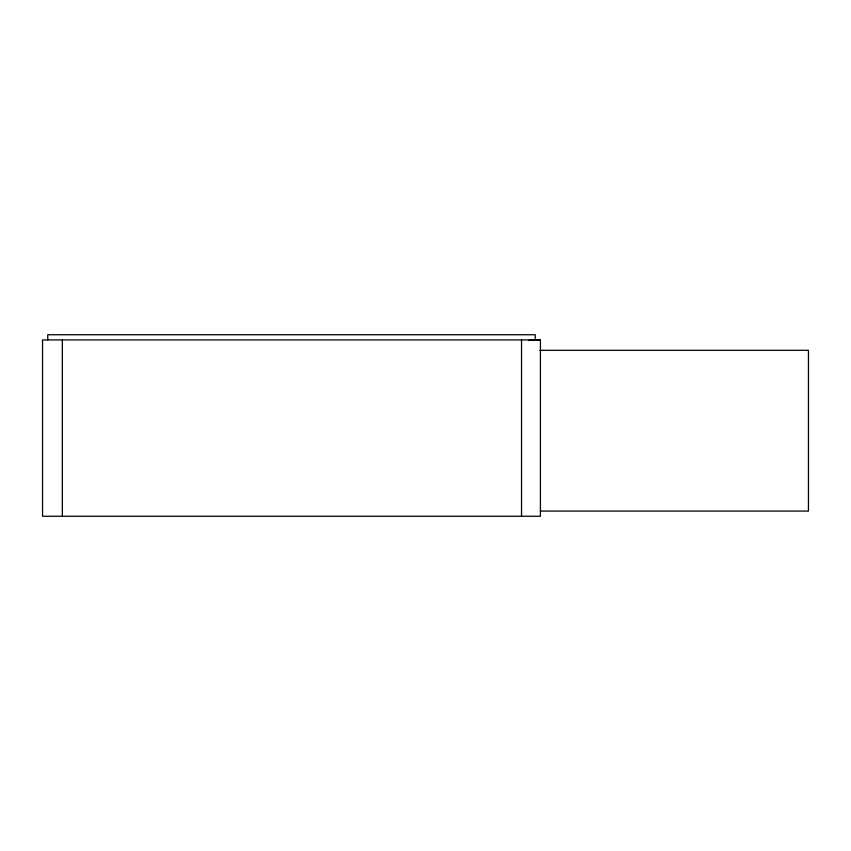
<?xml version="1.0" encoding="UTF-8"?>
<svg xmlns="http://www.w3.org/2000/svg" width="851" height="851" viewBox="0 0 851 851"><rect width="100%" height="100%" fill="white"/><g stroke="black" fill="none" stroke-linecap="round" stroke-linejoin="round"><path stroke-width="1.28" d="M528.524 340.474L540.417 339.932L540.417 516.259L42.55 516.259L42.55 339.932L540.417 339.932M539.928 350.304L808.45 350.304L808.45 511.068L540.417 511.068M535.226 339.932L535.226 334.741L47.741 334.741L47.741 339.932M521.535 339.932L521.535 516.259M62.336 339.932L62.336 516.259"/></g></svg>
